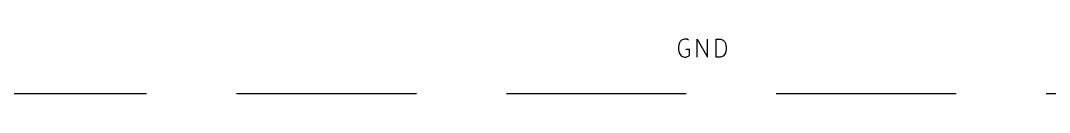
# Model space of a CAD drawing. Extents: x 0.4 to 11.3, y -7.9 to -0.4.
# Drawn here: x 4.1 to 6.959, y -6.3 to -6.147 of the extents above; entities that cross this region are included whole.
import ezdxf

# ---------------------------------------------------------------- set-up
doc = ezdxf.new("R2010")
doc.units = 0
doc.header["$MEASUREMENT"] = 0
doc.linetypes.add('DASHED', pattern=[0.75, 0.5, -0.25])
doc.layers.add('BLUE3', color=171, linetype='CONTINUOUS')
doc.layers.add('CYAN2', color=4, linetype='CONTINUOUS')

msp = doc.modelspace()

# ---------------------------------------------------------------- linework, layer by layer
at = {"layer": 'BLUE3', "linetype": 'DASHED'}
msp.add_line((7.45, -6.3), (3.65, -6.3), dxfattribs=at)
at = {"layer": 'CYAN2', "linetype": 'CONTINUOUS'}
for p, q in [((5.93, -6.159), (5.928, -6.169)), ((5.928, -6.169), (5.928, -6.176)), ((5.933, -6.154), (5.93, -6.159)), ((5.937, -6.15), (5.933, -6.154)), ((5.945, -6.147), (5.937, -6.15)), ((5.952, -6.147), (5.945, -6.147)), ((5.956, -6.15), (5.952, -6.147)), ((5.98, -6.197), (5.98, -6.147)), ((5.98, -6.147), (6.009, -6.197)), ((6.009, -6.197), (6.009, -6.147)), ((6.033, -6.197), (6.033, -6.147)), ((6.033, -6.147), (6.045, -6.147)), ((6.045, -6.147), (6.052, -6.15)), ((6.052, -6.15), (6.056, -6.154)), ((6.056, -6.154), (6.059, -6.159)), ((6.059, -6.159), (6.061, -6.169)), ((6.061, -6.169), (6.061, -6.176)), ((5.928, -6.176), (5.93, -6.185)), ((5.93, -6.185), (5.933, -6.19)), ((5.933, -6.19), (5.937, -6.195)), ((5.937, -6.195), (5.945, -6.197)), ((5.945, -6.197), (5.949, -6.197)), ((5.959, -6.176), (5.949, -6.176)), ((5.949, -6.197), (5.956, -6.195)), ((5.956, -6.195), (5.959, -6.192)), ((5.959, -6.192), (5.959, -6.176)), ((6.045, -6.197), (6.033, -6.197)), ((6.052, -6.195), (6.045, -6.197)), ((6.056, -6.19), (6.052, -6.195)), ((6.059, -6.185), (6.056, -6.19)), ((6.061, -6.176), (6.059, -6.185))]:
    msp.add_line(p, q, dxfattribs=at)

doc.saveas('drawing.dxf')
